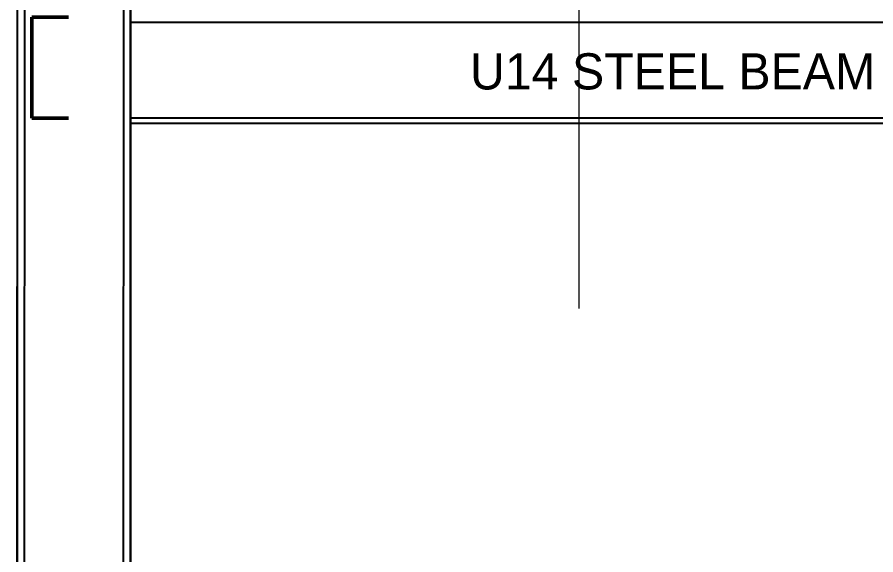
# Model space of a CAD drawing. Header units: millimetres. Extents: x -23396 to 106750, y 116 to 66281.
# Drawn here: x 94711 to 95732, y 39097 to 39736 of the extents above; entities that cross this region are included whole.
import ezdxf

# ---------------------------------------------------------------- set-up
doc = ezdxf.new("R2010")
doc.units = ezdxf.units.MM
doc.linetypes.add('CENTER', pattern=[50.8, 31.75, -6.35, 6.35, -6.35])
doc.layers.add('CL', color=2, linetype='CENTER', lineweight=0)
doc.layers.add('Wall', color=1, linetype='Continuous', lineweight=50)

# ---------------------------------------------------------------- blocks, each defined once
blk = doc.blocks.new('u14 shaft')
at = {"color": 0}
for p, q in [((-2093.05, 321.79), (-2088.05, 16854.09)), ((-2083.05, 321.79), (-2078.05, 16854.09)), ((-1941.4, 16854.09), (-1946.4, 321.79)), ((-1931.4, 16854.09), (-1936.4, 321.79)), ((-1936.4, 2137.29), (-1936.4, 321.79)), ((-505.849, 1560.44), (-1934.449, 1560.44)), ((-505.849, 1428.24), (-1934.449, 1428.24)), ((-2093.05, 1417.69), (-2093.05, 321.79)), ((-505.849, 1420.74), (-1934.449, 1420.74))]:
    blk.add_line(p, q, dxfattribs=at)
at = {"layer": 'CL', "linetype": 'Continuous'}
blk.add_line((-1315.258, 4023.458), (-1315.258, 1165.222), dxfattribs=at)
at = {"layer": 'Wall'}
for p, q in [((-2072.649, 1428.24), (-2072.649, 1567.94)), ((-2072.649, 1567.94), (-2021.849, 1567.94)), ((-2021.849, 1567.94), (-2072.649, 1567.94)), ((-2072.649, 1567.94), (-2072.649, 1428.24)), ((-2021.849, 1567.94), (-2072.649, 1567.94)), ((-2072.649, 1567.94), (-2072.649, 1428.24)), ((-2021.849, 1428.24), (-2072.649, 1428.24)), ((-2072.649, 1428.24), (-2021.849, 1428.24)), ((-2021.849, 1428.24), (-2072.649, 1428.24))]:
    blk.add_line(p, q, dxfattribs=at)
at = {"linetype": 'Continuous', "insert": (-1466.011, 1518.014), "char_height": 50, "attachment_point": 1}
blk.add_mtext_dynamic_manual_height_columns('U14 STEEL BEAM', width=8751.77116, gutter_width=2683.265, heights=[0], dxfattribs=at)
blk = doc.blocks.new('upn st')
at = {"linetype": 'Continuous', "xscale": 0.171875, "yscale": 0.171875, "zscale": 0.171875}
blk.add_blockref('u14 shaft', (6951.345, -5502.442), dxfattribs=at)

msp = doc.modelspace()

# ---------------------------------------------------------------- block references
at = {"xscale": 5, "yscale": 5, "zscale": 5}
msp.add_blockref('upn st', (61752.657, 65900.837), dxfattribs=at)

doc.saveas('drawing.dxf')
